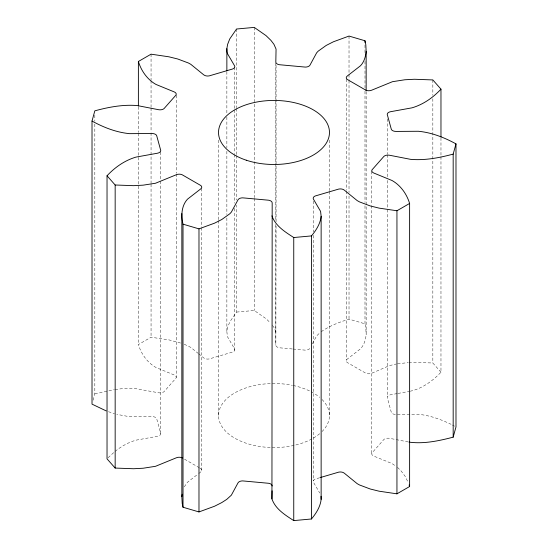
<?xml version="1.0" encoding="UTF-8"?>
<svg xmlns="http://www.w3.org/2000/svg" width="548" height="548" viewBox="0 0 548 548"><rect width="100%" height="100%" fill="white"/><g stroke="black" fill="none" stroke-linecap="round" stroke-linejoin="round"><path stroke-width="0.41" stroke-dasharray="2.74 2.06" d="M292.262 348.966L280.535 347.891A4.788 2.767 0 0 1 275.822 345.089L276.062 226.125M366.153 91.578L366.153 334.458C365.667 339.616 364.18 344.932 360.543 348.788L347.192 359.159A4.788 2.767 0 0 0 348.151 363.029L364.941 372.722A4.788 2.767 0 0 0 371.647 373.277L389.601 365.571L396.094 364.036M198.568 353.713L203.753 357.926A4.788 2.767 0 0 0 210.425 358.591L231.578 352.371A4.788 2.767 0 0 0 234.565 348.857L227.413 336.616L226.865 331.698L227.626 327.403L229.756 321.984L236.551 312.086L236.551 205.185M93.098 400.198L94.825 393.909L94.825 121.957M312.333 343.856L316.655 335.883L319.998 332.725M184.299 486.857L187.457 482.274L198.136 473.986M108.114 457.717L114.491 451.895M440.969 156.714L440.969 372.222C432.667 380.97 422.268 388.546 410.322 391.204M115.094 451.388C121.245 446.346 128.383 442.394 136.034 440.16L157.392 436.304A4.788 2.767 0 0 0 160.557 432.845L156.844 419.309A4.788 2.767 0 0 0 151.981 416.583L129.609 416.727L116.772 414.343M198.808 473.465L200.808 471.91A4.788 2.767 0 0 0 199.849 468.04M321.217 331.718C329.622 325.855 339.301 322.176 349.021 319.135L364.989 323.834L365.797 327.67L366.153 334.458M115.087 389.58L121.348 388.758L134.137 388.381L158.516 392.765A4.788 2.767 0 0 0 164.592 391.046L175.374 378.826A4.788 2.767 0 0 0 174.216 374.976L155.968 367.496C147.316 362.625 141.247 353.946 138.384 344.555L151.056 337.239L168.914 339.876L180.991 343.158M319.676 477.74L316.422 478.699A4.788 2.767 0 0 0 313.435 482.206L319.744 493.008M94.825 393.909L114.306 389.683M397.184 393.574L390.608 394.765A4.788 2.767 0 0 0 387.443 398.218L391.156 411.76A4.788 2.767 0 0 0 396.019 414.487L418.391 414.343C429.838 415.35 440.784 419.378 451.079 424.303M397.999 393.43L409.5 391.354M397.54 363.749L408.048 362.666M236.551 312.086L254.251 310.469L266.006 318.669L270.383 322.909M408.842 362.625L414.432 362.331L432.838 363.002L440.969 372.222M293.098 349.042L303.989 350.035A4.788 2.767 0 0 0 309.976 348.213M408.239 441.955L389.484 438.304A4.788 2.767 0 0 0 383.408 440.023L372.626 452.237A4.788 2.767 0 0 0 373.784 456.094L392.032 463.567L396.19 466.382M108.477 411.699L114.484 413.761M184.231 344.24L190.8 347.391L197.924 353.186M452.477 425.056L454.58 426.186M184.518 459.19L199.116 467.615M397.485 467.362L401.246 471.102L405.041 476.205L408.329 482.72M272.445 325.416L273.952 327.396L276.062 332.17M440.969 137.897L440.969 155.858M432.838 79.933L432.838 95.325M432.838 98.75L432.838 363.002M387.354 118.854L387.354 153.919M387.354 154.769L387.354 177.004M387.354 180.429L387.354 208.651M387.354 209.5L387.354 396.793M371.77 171.373L371.77 204.726M371.77 205.575L371.77 453.586M364.989 45.039L364.989 53.594M364.989 61.287L364.989 87.796M364.989 91.221L364.989 202.397M364.989 205.815L364.989 323.834M349.021 36.065L349.021 73.692M349.021 74.549L349.021 79.679M349.021 80.535L349.021 192.567M349.021 195.985L349.021 319.135M346.268 79.131L346.268 190.307M346.268 191.156L346.268 360.488M329.471 140.165L329.471 190.622M329.471 191.471L329.471 415.535M313.271 201.137L313.271 231.92M313.271 235.339L313.271 480.781M276.062 65.349L276.062 221.851M275.822 62.876L275.822 220.228M275.822 224.502L275.822 345.089M254.251 27.4L254.251 160.811M254.251 161.667L254.251 197.581M254.251 198.438L254.251 310.469M236.551 29.017L236.551 107.696M236.551 108.552L236.551 154.735M236.551 155.584L236.551 200.054M234.729 67.219L234.729 109.121M234.729 109.977L234.729 153.591M234.729 154.447L234.729 203.192M234.729 208.329L234.729 350.288M226.865 71.72L226.865 113.628M226.865 117.046L226.865 147.83M226.865 151.255L226.865 214.535M226.865 217.96L226.865 331.698M218.529 140.165L218.529 219.693M218.529 220.549L218.529 415.535M201.733 188.368L201.733 226.851M201.733 227.708L201.733 470.581M176.23 95.27L176.23 173.093M176.23 173.949L176.23 377.483M160.646 152.063L160.646 180.285M160.646 181.141L160.646 434.276M151.056 54.17L151.056 79.823M151.056 80.679L151.056 107.189M151.056 108.045L151.056 131.993M151.056 132.849L151.056 183.299M151.056 184.155L151.056 337.239M138.384 106.812L138.384 132.465M138.384 133.322L138.384 344.555M94.825 115.121L94.825 121.108M322.039 399.519A55.471 32.024 0 0 1 322.039 431.55M319.655 433.721A55.471 32.024 0 0 1 313.223 438.181M311.839 438.948A55.471 32.024 0 0 1 294.831 445.216M294.029 445.401A55.471 32.024 0 0 1 218.536 416.028A55.471 32.024 0 0 1 292.42 385.326M293.228 385.497A55.471 32.024 0 0 1 310.401 391.368M311.127 391.738A55.471 32.024 0 0 1 319.655 397.348"/><path stroke-width="0.82" d="M366.153 51.389C365.667 56.554 364.18 61.862 360.543 65.726L347.192 76.09A4.788 2.767 0 0 0 348.151 79.96L364.941 89.653A4.788 2.767 0 0 0 371.647 90.208L392.484 81.693L404.849 79.768L414.432 79.261L432.838 79.933L440.969 89.153C433.071 97.64 423.172 104.572 411.966 107.84L390.608 111.696A4.788 2.767 0 0 0 387.443 115.155L391.156 128.691A4.788 2.767 0 0 0 396.019 131.417L418.391 131.273C431.673 132.52 444.36 137.507 455.984 143.871L453.175 154.091C439.393 157.831 425.022 160.571 410.685 159.358L389.484 155.235A4.788 2.767 0 0 0 383.408 156.954L372.626 169.174A4.788 2.767 0 0 0 373.784 173.024L392.032 180.504C400.684 185.375 406.753 194.054 409.616 203.445L396.944 210.761L379.086 208.124L370.243 205.932L359.509 201.897L357.2 200.609L344.247 190.074A4.788 2.767 0 0 0 337.575 189.409L316.422 195.629A4.788 2.767 0 0 0 313.435 199.143L320.587 211.384L321.135 216.302L321.135 499.372C320.354 506.825 316.148 513.353 311.449 518.983L293.749 520.6C285.227 515.093 275.349 509.003 271.938 498.899L272.178 202.911A4.788 2.767 0 0 0 267.465 200.109L244.011 197.965A4.788 2.767 0 0 0 238.024 199.787L231.345 212.117L229.838 213.754L221.789 219.508L214.556 223.166L198.979 228.865L183.011 224.166C180.922 215.802 181.402 205.87 187.457 199.212L200.808 188.841A4.788 2.767 0 0 0 199.849 184.971L183.059 175.278A4.788 2.767 0 0 0 176.353 174.723L155.516 183.244L143.151 185.162L133.568 185.669L115.162 184.998L107.031 175.778C114.929 167.298 124.828 160.359 136.034 157.091L157.392 153.234A4.788 2.767 0 0 0 160.557 149.782L156.844 136.24A4.788 2.767 0 0 0 151.981 133.513L129.609 133.657C116.327 132.411 103.641 127.431 92.016 121.06L94.825 110.84C108.607 107.107 122.978 104.36 137.315 105.572L158.516 109.696A4.788 2.767 0 0 0 164.592 107.977L175.374 95.763A4.788 2.767 0 0 0 174.216 91.906L155.968 84.433C147.316 79.556 141.247 70.877 138.384 61.486L151.056 54.17L168.914 56.807L177.758 58.999L188.491 63.034L190.8 64.322L203.753 74.857A4.788 2.767 0 0 0 210.425 75.528L231.578 69.301A4.788 2.767 0 0 0 234.565 65.794L227.413 53.546L226.975 51.718L226.865 48.628L227.626 44.333L229.756 38.915L236.551 29.017L254.251 27.4L266.006 35.599L270.931 40.374L273.952 44.326L276.062 49.101L275.822 62.02A4.788 2.767 0 0 0 280.535 64.822L303.989 66.972A4.788 2.767 0 0 0 309.976 65.144L316.655 52.813L318.162 51.176L326.211 45.429L333.444 41.764L349.021 36.065L364.989 40.764L365.797 44.6L366.153 51.389L366.153 90.728M271.938 498.899L272.089 490.823M272.178 485.98A4.788 2.767 0 0 0 267.465 483.178L244.011 481.028A4.788 2.767 0 0 0 238.024 482.857L231.345 495.187L226.783 499.351L221.789 502.571L214.556 506.236L198.979 511.935L183.011 507.236L182.203 503.4L181.847 496.611L182.224 494.241M321.135 216.302C320.354 223.755 316.148 230.283 311.449 235.914L311.449 518.983M409.055 442.113C423.857 444.133 438.886 440.88 453.175 437.16L455.984 426.94L455.984 143.871M320.491 477.5L337.575 472.472A4.788 2.767 0 0 1 344.247 473.143L357.2 483.679L359.509 484.966L370.243 489.001L379.086 491.193L396.944 493.83L409.616 486.514L409.616 203.445M271.938 215.83C275.349 225.934 285.227 232.023 293.749 237.531L311.449 235.914M107.031 175.778L107.031 458.847L115.162 468.067L133.568 468.739L143.151 468.232L155.516 466.307L176.353 457.792A4.788 2.767 0 0 1 182.505 457.991M106.223 410.918L92.016 404.129L92.016 121.06M409.103 485.001L409.616 486.514M321.025 496.283L321.135 499.372M453.175 154.091L453.175 437.16M440.969 89.153L440.969 137.048M396.944 210.761L396.944 493.83M364.989 40.764L364.989 42.477M293.749 237.531L293.749 520.6M226.865 48.628L226.865 70.863M198.979 228.865L198.979 511.935M183.011 224.166L183.011 507.236M181.847 213.542L181.847 496.611M138.384 61.486L138.384 105.956M115.162 184.998L115.162 468.067M246.264 160.201A55.471 32.024 0 0 0 329.471 132.465A55.471 32.024 0 0 0 246.264 104.73A55.471 32.024 0 0 0 246.264 160.201"/></g></svg>
